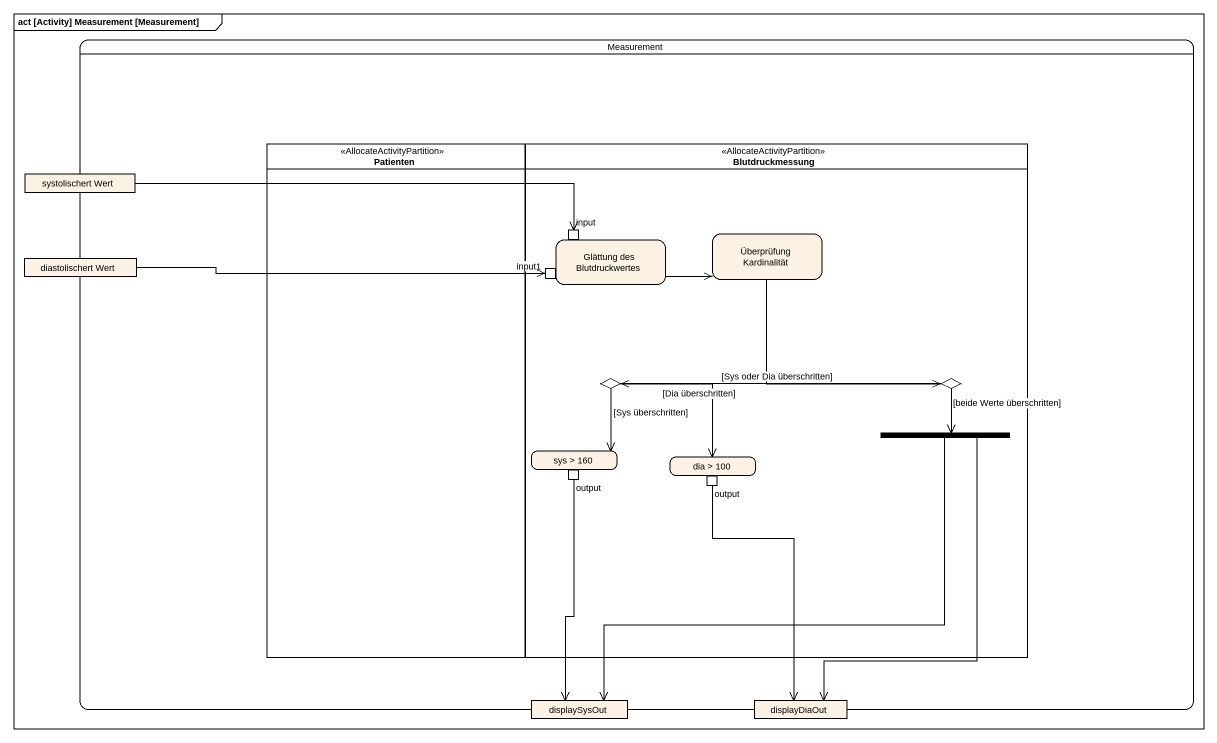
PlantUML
@startuml
mainframe act [Activity] Measurement [Measurement]
hide empty description
state Measurement {
  state Patienten <<AllocateActivityPartition>>
  state Blutdruckmessung <<AllocateActivityPartition>> {
    state "Glättung des Blutdruckwertes" as Glättung_des_Blutdruckwertes {
      state input <<inputPin>>
      state input1 <<inputPin>>
    }
    state "Überprüfung Kardinalität" as Überprüfung_Kardinalität
    state choice1 <<choice>>
    state choice2 <<choice>>
    state fork1 <<fork>>
    state "sys > 160" as sys_160 {
      state output <<outputPin>>
    }
    state "dia > 100" as dia_100 {
      state "output" as output_2 <<outputPin>>
    }
  }
  state "systolischert Wert" as systolischert_Wert <<object>>
  state "diastolischert Wert" as diastolischert_Wert <<object>>
  state displaySysOut <<object>>
  state displayDiaOut <<object>>
}
systolischert_Wert -right-> input
Glättung_des_Blutdruckwertes -right-> Überprüfung_Kardinalität
Überprüfung_Kardinalität --> choice2
diastolischert_Wert -right-> input1
choice1 --> sys_160 : [Sys überschritten]
choice1 --> dia_100 : [Dia überschritten]
choice2 -left-> choice1 : [Sys oder Dia überschritten]
choice2 --> fork1 : [beide Werte überschritten]
fork1 --> displaySysOut
fork1 --> displayDiaOut
output --> displaySysOut
output_2 --> displayDiaOut
@enduml
